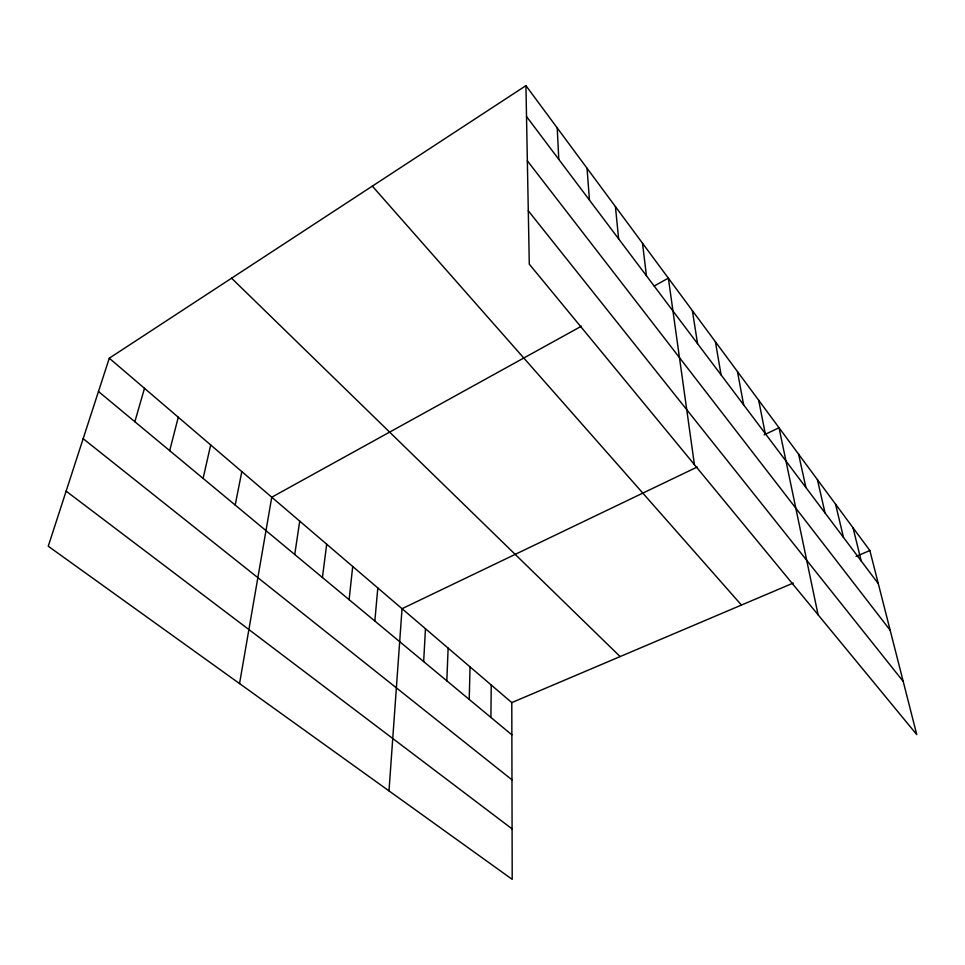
<?xml version="1.0" encoding="UTF-8"?>
<svg xmlns="http://www.w3.org/2000/svg" width="965" height="965" viewBox="0 0 965 965"><rect width="100%" height="100%" fill="white"/><g stroke="black" fill="none" stroke-linecap="round" stroke-linejoin="round"><path stroke-width="1.45" d="M490.895 717.441L491.245 685.017M469.231 699.444L470.039 666.875M446.831 680.844L448.122 648.118M423.659 661.592L425.469 628.746M388.992 790.878L402.043 608.698L697.188 467.024M374.842 621.05L377.81 587.95M349.113 599.675L352.707 566.479M322.431 577.516L326.689 544.224M294.735 554.513L299.729 521.148M239.549 683.582L271.756 497.216L581.437 326.182M235.183 505.057L241.817 471.596M203.108 478.423L210.684 444.962M169.695 450.667L178.272 417.218M134.847 421.729L144.497 388.328M109.286 358.196L48.25 546.226L512.21 879.356L511.788 702.592L109.286 358.196L525.937 85.644L869.863 550.533L916.75 734.594L529.29 264.157L525.937 85.644M654.113 286.038L668.371 278.161L694.414 464.635M764.099 434.901L779.02 427.736L818.079 614.789M511.788 702.592L793.218 583.077M856.051 556.395L869.863 550.533M66.127 491.137L512.089 828.875M83.159 438.689L511.981 779.829M98.478 391.513L511.872 734.848M231.576 278.197L620.145 656.586M372.333 186.124L741.458 605.067M528.289 210.78L903.216 681.447M527.348 160.805L890.176 630.254M526.516 116.524L878.319 583.692M853.024 527.759L861.226 561.003M835.557 504.152L843.494 537.457M817.427 479.641L825.063 512.982M798.598 454.189L805.92 487.554M758.671 400.222L765.245 433.538M737.477 371.573L743.629 404.83M715.403 341.743L721.084 374.89M692.388 310.633L697.55 343.637M642.497 243.204L646.441 275.773M615.417 206.582L618.637 238.85M587.034 168.212L589.458 200.105M557.239 127.947L558.783 159.382"/></g></svg>
